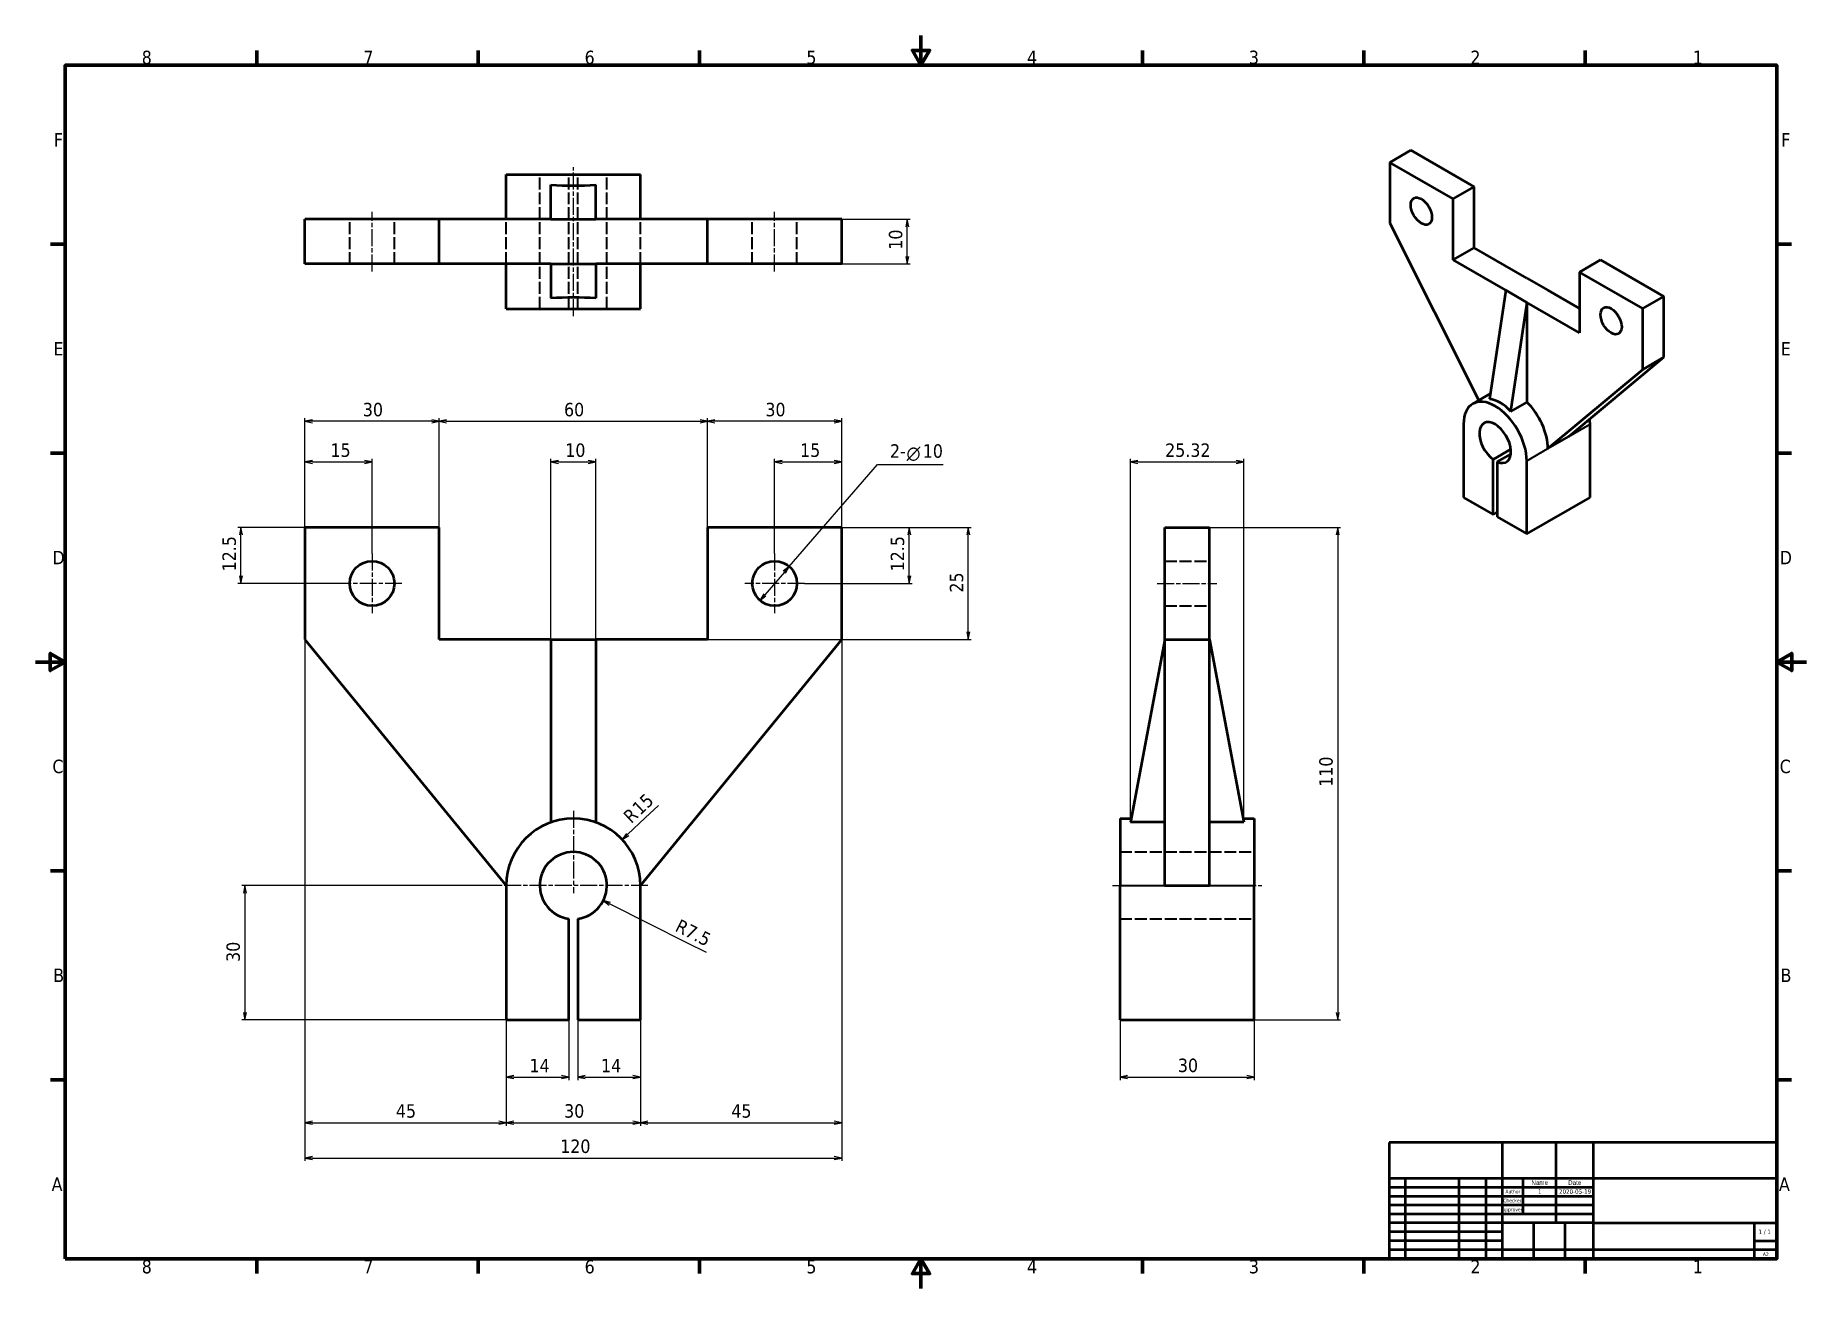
# Model space of a CAD drawing. Header units: millimetres. Extents: x 0 to 396, y 0 to 280.
import ezdxf
from ezdxf.enums import TextEntityAlignment as Align

# ---------------------------------------------------------------- set-up
doc = ezdxf.new("R2010")
doc.units = ezdxf.units.MM
doc.header["$LTSCALE"] = 0.666667
doc.linetypes.add('CHAIN', pattern=[0.3543, 0.2362, -0.0295, 0.0591, -0.0295])
doc.linetypes.add('DASHED', pattern=[0.2068, 0.1655, -0.0413])
for name, color, linetype, lineweight in [('Border (ISO)', 7, 'Continuous', 70), ('Center Mark (ISO)', 7, 'Continuous', 25), ('Centerline (ISO)', 7, 'Continuous', 25), ('Dimension (ISO)', 7, 'Continuous', 25), ('Hidden (ISO)', 7, 'DASHED', 35), ('Title (ISO)', 7, 'Continuous', 50), ('Visible (ISO)', 7, 'Continuous', 50), ('Visible Narrow (ISO)', 7, 'Continuous', 35)]:
    doc.layers.add(name, color=color, linetype=linetype, lineweight=lineweight)
doc.styles.add('Note Text (JIS)', font='tahoma.ttf')
doc.styles.add('Text Style12', font='AIGDT___.TTF')
doc.styles.add('Text Style38', font='tahoma.ttf')
doc.styles.add('Text Style39', font='tahoma.ttf')
doc.styles.add('Text Style41', font='tahoma.ttf')

# ---------------------------------------------------------------- blocks, each defined once
blk = doc.blocks.new('Borders Default Border')
at = {"layer": 'Border (ISO)'}
for p, q in [((74.25, 410), (74.25, 414.9)), ((148.5, 410), (148.5, 414.9)), ((222.75, 410), (222.75, 414.9)), ((371.25, 410), (371.25, 414.9)), ((445.5, 410), (445.5, 414.9)), ((519.75, 410), (519.75, 414.9)), ((10, 350), (5.1, 350)), ((584, 350), (588.9, 350)), ((10, 280), (5.1, 280)), ((584, 280), (588.9, 280)), ((10, 140), (5.1, 140)), ((584, 140), (588.9, 140)), ((10, 70), (5.1, 70)), ((584, 70), (588.9, 70)), ((74.25, 10), (74.25, 5.1)), ((148.5, 10), (148.5, 5.1)), ((222.75, 10), (222.75, 5.1)), ((371.25, 10), (371.25, 5.1)), ((445.5, 10), (445.5, 5.1)), ((519.75, 10), (519.75, 5.1))]:
    blk.add_line(p, q, dxfattribs=at)
at = {"layer": 'Border (ISO)', "flags": 128}
for points in [[(297, 420), (297, 410), (294.11, 415), (299.89, 415), (297, 410)], [(10, 10), (10, 410), (584, 410), (584, 10), (10, 10)], [(0, 210), (10, 210), (5, 212.89), (5, 207.11), (10, 210)], [(594, 210), (584, 210), (589, 212.89), (589, 207.11), (584, 210)], [(297, 0), (297, 10), (294.11, 5), (299.89, 5), (297, 10)]]:
    blk.add_lwpolyline(points, dxfattribs=at)
at = {"layer": 'Border (ISO)', "char_height": 4.5, "attachment_point": 7, "style": 'Note Text (JIS)'}
for s, insert in [('8', (35.66, 410.3)), ('7', (109.98, 410.4)), ('6', (184.19, 410.31)), ('5', (258.56, 410.31)), ('4', (332.56, 410.4)), ('3', (406.97, 410.31)), ('2', (481.26, 410.4)), ('1', (555.86, 410.4)), ('F', (6.19, 382.75)), ('F', (585.49, 382.75)), ('E', (6.06, 312.75)), ('E', (585.36, 312.75)), ('D', (5.7, 242.75)), ('D', (585, 242.75)), ('C', (5.69, 172.67)), ('C', (584.99, 172.67)), ('B', (5.98, 102.75)), ('B', (585.28, 102.75)), ('A', (5.44, 32.75)), ('A', (584.74, 32.75)), ('8', (35.66, 5)), ('7', (109.98, 5.1)), ('6', (184.19, 5.01)), ('5', (258.56, 5.01)), ('4', (332.56, 5.1)), ('3', (406.97, 5.01)), ('2', (481.26, 5.1)), ('1', (555.86, 5.1))]:
    blk.add_mtext(s, dxfattribs=dict(at, insert=insert))
blk = doc.blocks.new('Title Blocks JIS')
at = {"layer": 'Title (ISO)'}
for p, q in [((230, 139), (100, 139)), ((100, 139), (100, 100)), ((138, 100), (138, 139)), ((156, 127), (156, 139)), ((168.5, 100), (168.5, 139)), ((230, 100), (230, 139)), ((100, 127), (230, 127)), ((105.5, 100), (105.5, 127)), ((123.5, 100), (123.5, 127)), ((132.5, 100), (132.5, 127)), ((145, 115), (145, 127)), ((156, 112), (156, 127)), ((100, 124), (168.5, 124)), ((100, 121), (168.5, 121)), ((168.5, 118), (100, 118)), ((100, 115), (168.5, 115)), ((138, 112), (100, 112)), ((138, 109), (100, 109)), ((168.5, 112), (138, 112)), ((148.5, 100), (148.5, 112)), ((159, 100), (159, 112)), ((168.5, 112), (230, 112)), ((222.5, 100), (222.5, 112)), ((138, 106), (100, 106)), ((230, 103), (100, 103)), ((222.5, 106), (230, 106)), ((100, 100), (230, 100))]:
    blk.add_line(p, q, dxfattribs=at)
for s, height, style, p in [('Checked', 1.2, 'Text Style41', (141.5, 119.5)), ('Author', 1.2, 'Text Style41', (141.5, 122.5)), ('Approved', 1.2, 'Text Style41', (141.5, 116.5)), ('1 / 1 ', 1.5, 'Text Style39', (226.25, 109))]:
    blk.add_text(s, height=height, dxfattribs=dict(at, style=style)).set_placement(p, align=Align.MIDDLE_CENTER)
at = {"layer": 'Title (ISO)', "char_height": 1.4986, "attachment_point": 5, "style": 'Note Text (JIS)'}
for s, insert, width in [('\\fArial|b0|i0;\\H1.4986;Name', (150.5, 125.5), 10.8457), ('\\fArial|b0|i0;\\H1.4986;Date', (162.25, 125.5), 12.2497)]:
    blk.add_mtext(s, dxfattribs=dict(at, insert=insert, width=width))
at = {"layer": 'Title (ISO)'}
for tag, height, style, p in [('COMPANY', 3.1, 'Text Style38', (199.25, 133)), ('CHECKED_BY', 1.5, 'Text Style39', (150.5, 119.5)), ('CHECKED_DATE', 1.5, 'Text Style39', (162.25, 119.5)), ('ENG_APPROVED_BY', 1.5, 'Text Style39', (150.5, 116.5)), ('ENG_APPROVAL_DATE', 1.5, 'Text Style39', (162.25, 116.5)), ('PART_NUMBER', 3.1, 'Text Style38', (195.5, 107.5))]:
    blk.add_attdef(tag, text='', height=height, dxfattribs=dict(at, style=style)).set_placement(p, align=Align.MIDDLE_CENTER)
at = {"layer": 'Title (ISO)', "style": 'Text Style38'}
blk.add_attdef('TITLE', text='', height=3.1, dxfattribs=at).set_placement((169.5, 126), align=Align.TOP_LEFT)
at = {"layer": 'Title (ISO)'}
for tag, p, height, style in [('AUTHOR_001', (149.91, 121.75), 1.5, 'Text Style39'), ('CREATION_DATE_001', (156.98, 121.75), 1.5, 'Text Style39'), ('Sheet_Size_001', (225.34, 100.89), 1.2, 'Text Style41')]:
    blk.add_attdef(tag, p, '', height=height, dxfattribs=dict(at, style=style))

msp = doc.modelspace()

# ---------------------------------------------------------------- linework, layer by layer
at = {"layer": 'Center Mark (ISO)', "linetype": 'CHAIN', "ltscale": 23.990969}
for p, q in [((75.27, 164.22), (75.27, 150.88)), ((165.27, 164.22), (165.27, 150.88)), ((81.94, 157.55), (68.6, 157.55)), ((171.94, 157.55), (158.6, 157.55)), ((120.27, 106.72), (120.27, 88.38)), ((136.94, 90.05), (103.6, 90.05))]:
    msp.add_line(p, q, dxfattribs=at)
at = {"layer": 'Centerline (ISO)', "linetype": 'CHAIN', "ltscale": 23.990969}
for p, q in [((120.27, 217.27), (120.27, 250.6)), ((75.27, 227.27), (75.27, 240.6)), ((165.27, 227.27), (165.27, 240.6)), ((250.83, 157.55), (264.17, 157.55)), ((240.83, 90.05), (274.17, 90.05))]:
    msp.add_line(p, q, dxfattribs=at)
at = {"layer": 'Dimension (ISO)'}
for p, q in [((180.27, 238.94), (195.6, 238.94)), ((194.94, 238.94), (194.6, 237.27)), ((194.94, 237.27), (194.94, 238.94)), ((195.27, 237.27), (194.94, 238.94)), ((194.94, 230.6), (194.94, 237.27)), ((194.6, 230.6), (194.94, 228.94)), ((194.94, 230.6), (194.94, 228.94)), ((194.94, 228.94), (195.27, 230.6)), ((180.27, 228.94), (195.6, 228.94)), ((60.27, 170.05), (60.27, 194.45)), ((61.94, 194.11), (60.27, 193.78)), ((90.27, 193.78), (88.6, 194.11)), ((90.27, 170.05), (90.27, 194.45)), ((90.27, 170.05), (90.27, 194.45)), ((91.94, 194.11), (90.27, 193.78)), ((150.27, 193.78), (148.6, 194.11)), ((150.27, 170.05), (150.27, 194.45)), ((150.27, 170.05), (150.27, 194.45)), ((151.94, 194.11), (150.27, 193.78)), ((180.27, 193.78), (178.6, 194.11)), ((180.27, 170.05), (180.27, 194.45)), ((61.94, 193.78), (60.27, 193.78)), ((60.27, 193.78), (61.94, 193.45)), ((88.6, 193.78), (61.94, 193.78)), ((88.6, 193.78), (90.27, 193.78)), ((88.6, 193.45), (90.27, 193.78)), ((91.94, 193.78), (90.27, 193.78)), ((90.27, 193.78), (91.94, 193.45)), ((91.94, 193.78), (148.6, 193.78)), ((148.6, 193.78), (150.27, 193.78)), ((148.6, 193.45), (150.27, 193.78)), ((151.94, 193.78), (150.27, 193.78)), ((150.27, 193.78), (151.94, 193.45)), ((178.6, 193.78), (151.94, 193.78)), ((178.6, 193.78), (180.27, 193.78)), ((178.6, 193.45), (180.27, 193.78)), ((60.27, 170.05), (60.27, 185.38)), ((61.94, 185.05), (60.27, 184.72)), ((61.94, 184.72), (60.27, 184.72)), ((60.27, 184.72), (61.94, 184.38)), ((61.94, 184.72), (73.6, 184.72)), ((75.27, 184.72), (73.6, 185.05)), ((73.6, 184.72), (75.27, 184.72)), ((73.6, 184.38), (75.27, 184.72)), ((75.27, 164.22), (75.27, 185.38)), ((115.27, 145.05), (115.27, 185.38)), ((116.94, 185.05), (115.27, 184.72)), ((116.94, 184.72), (115.27, 184.72)), ((115.27, 184.72), (116.94, 184.38)), ((116.94, 184.72), (123.6, 184.72)), ((125.27, 184.72), (123.6, 185.05)), ((123.6, 184.72), (125.27, 184.72)), ((123.6, 184.38), (125.27, 184.72)), ((125.27, 145.05), (125.27, 185.38)), ((165.27, 164.22), (165.27, 185.38)), ((166.94, 185.05), (165.27, 184.72)), ((166.94, 184.72), (165.27, 184.72)), ((165.27, 184.72), (166.94, 184.38)), ((166.94, 184.72), (178.6, 184.72)), ((168.54, 161.33), (188.31, 184.15)), ((180.27, 184.72), (178.6, 185.05)), ((178.6, 184.72), (180.27, 184.72)), ((178.6, 184.38), (180.27, 184.72)), ((180.27, 170.05), (180.27, 185.38)), ((188.31, 184.15), (202.99, 184.15)), ((190.84, 184.15), (202.46, 184.15)), ((244.84, 104.19), (244.84, 185.38)), ((246.51, 185.05), (244.84, 184.72)), ((246.51, 184.72), (244.84, 184.72)), ((244.84, 184.72), (246.51, 184.38)), ((246.51, 184.72), (268.49, 184.72)), ((270.16, 184.72), (268.49, 185.05)), ((268.49, 184.72), (270.16, 184.72)), ((268.49, 184.38), (270.16, 184.72)), ((270.16, 104.19), (270.16, 185.38)), ((60.27, 170.05), (45.27, 170.05)), ((45.94, 170.05), (45.6, 168.38)), ((45.94, 168.38), (45.94, 170.05)), ((46.27, 168.38), (45.94, 170.05)), ((45.94, 159.22), (45.94, 168.38)), ((180.27, 170.05), (196.02, 170.05)), ((180.27, 170.05), (209.24, 170.05)), ((195.36, 170.05), (195.02, 168.38)), ((195.36, 168.38), (195.36, 170.05)), ((195.69, 168.38), (195.36, 170.05)), ((195.36, 159.22), (195.36, 168.38)), ((208.57, 170.05), (208.24, 168.38)), ((208.57, 168.38), (208.57, 170.05)), ((208.9, 168.38), (208.57, 170.05)), ((208.57, 146.72), (208.57, 168.38)), ((262.5, 170.05), (291.83, 170.05)), ((291.17, 170.05), (290.83, 168.38)), ((291.17, 168.38), (291.17, 170.05)), ((291.5, 168.38), (291.17, 170.05)), ((291.17, 168.38), (291.17, 61.72)), ((45.6, 159.22), (45.94, 157.55)), ((45.94, 159.22), (45.94, 157.55)), ((45.94, 157.55), (46.27, 159.22)), ((167.45, 160.07), (163.09, 155.03)), ((168.54, 161.33), (167.2, 160.29)), ((167.45, 160.07), (168.54, 161.33)), ((167.7, 159.85), (168.54, 161.33)), ((195.02, 159.22), (195.36, 157.55)), ((195.36, 159.22), (195.36, 157.55)), ((195.36, 157.55), (195.69, 159.22)), ((68.6, 157.55), (45.27, 157.55)), ((162.84, 155.25), (162, 153.77)), ((163.09, 155.03), (162, 153.77)), ((162, 153.77), (163.34, 154.81)), ((171.94, 157.55), (196.02, 157.55)), ((208.24, 146.72), (208.57, 145.05)), ((208.57, 146.72), (208.57, 145.05)), ((208.57, 145.05), (208.9, 146.72)), ((60.27, 145.05), (60.27, 36.39)), ((60.27, 145.05), (60.27, 28.51)), ((150.27, 145.05), (209.24, 145.05)), ((180.27, 145.05), (180.27, 36.39)), ((180.27, 145.05), (180.27, 28.51)), ((136.34, 105.17), (139.3, 107.95)), ((132.41, 101.47), (136.34, 105.17)), ((132.18, 101.71), (131.2, 100.33)), ((132.41, 101.47), (131.2, 100.33)), ((131.2, 100.33), (132.64, 101.23)), ((103.6, 90.05), (46.16, 90.05)), ((46.83, 90.05), (46.49, 88.38)), ((46.83, 88.38), (46.83, 90.05)), ((47.16, 88.38), (46.83, 90.05)), ((46.83, 88.38), (46.83, 61.72)), ((105.27, 89.98), (105.27, 36.39)), ((135.27, 89.98), (135.27, 36.39)), ((128.46, 85.94), (126.97, 86.69)), ((128.61, 86.24), (126.97, 86.69)), ((126.97, 86.69), (128.31, 85.64)), ((128.46, 85.94), (145.74, 77.27)), ((145.74, 77.27), (149.93, 75.17)), ((105.27, 60.05), (46.16, 60.05)), ((46.49, 61.72), (46.83, 60.05)), ((46.83, 61.72), (46.83, 60.05)), ((46.83, 60.05), (47.16, 61.72)), ((105.27, 60.05), (105.27, 46.58)), ((105.27, 60.05), (105.27, 36.39)), ((119.27, 60.05), (119.27, 46.58)), ((121.27, 60.05), (121.27, 46.58)), ((135.27, 60.05), (135.27, 46.58)), ((135.27, 60.05), (135.27, 36.39)), ((242.5, 60.05), (242.5, 46.58)), ((272.5, 60.05), (272.5, 46.58)), ((272.5, 60.05), (291.83, 60.05)), ((290.83, 61.72), (291.17, 60.05)), ((291.17, 61.72), (291.17, 60.05)), ((291.17, 60.05), (291.5, 61.72)), ((106.94, 47.58), (105.27, 47.25)), ((119.27, 47.25), (117.6, 47.58)), ((122.94, 47.58), (121.27, 47.25)), ((135.27, 47.25), (133.6, 47.58)), ((244.17, 47.58), (242.5, 47.25)), ((272.5, 47.25), (270.83, 47.58)), ((106.94, 47.25), (105.27, 47.25)), ((105.27, 47.25), (106.94, 46.92)), ((106.94, 47.25), (117.6, 47.25)), ((117.6, 47.25), (119.27, 47.25)), ((117.6, 46.92), (119.27, 47.25)), ((122.94, 47.25), (121.27, 47.25)), ((121.27, 47.25), (122.94, 46.92)), ((122.94, 47.25), (133.6, 47.25)), ((133.6, 47.25), (135.27, 47.25)), ((133.6, 46.92), (135.27, 47.25)), ((244.17, 47.25), (242.5, 47.25)), ((242.5, 47.25), (244.17, 46.92)), ((244.17, 47.25), (270.83, 47.25)), ((270.83, 47.25), (272.5, 47.25)), ((270.83, 46.92), (272.5, 47.25)), ((61.94, 37.39), (60.27, 37.06)), ((61.94, 37.06), (60.27, 37.06)), ((60.27, 37.06), (61.94, 36.73)), ((61.94, 37.06), (103.6, 37.06)), ((105.27, 37.06), (103.6, 37.39)), ((103.6, 37.06), (105.27, 37.06)), ((103.6, 36.73), (105.27, 37.06)), ((106.94, 37.39), (105.27, 37.06)), ((106.94, 37.06), (105.27, 37.06)), ((105.27, 37.06), (106.94, 36.73)), ((106.94, 37.06), (133.6, 37.06)), ((135.27, 37.06), (133.6, 37.39)), ((133.6, 37.06), (135.27, 37.06)), ((133.6, 36.73), (135.27, 37.06)), ((136.94, 37.39), (135.27, 37.06)), ((136.94, 37.06), (135.27, 37.06)), ((135.27, 37.06), (136.94, 36.73)), ((136.94, 37.06), (178.6, 37.06)), ((180.27, 37.06), (178.6, 37.39)), ((178.6, 37.06), (180.27, 37.06)), ((178.6, 36.73), (180.27, 37.06)), ((61.94, 29.51), (60.27, 29.17)), ((61.94, 29.17), (60.27, 29.17)), ((60.27, 29.17), (61.94, 28.84)), ((61.94, 29.17), (178.6, 29.17)), ((180.27, 29.17), (178.6, 29.51)), ((178.6, 29.17), (180.27, 29.17)), ((178.6, 28.84), (180.27, 29.17))]:
    msp.add_line(p, q, dxfattribs=at)
at = {"layer": 'Hidden (ISO)', "ltscale": 24.17795}
for p, q in [((112.77, 218.94), (112.77, 248.94)), ((119.27, 218.94), (119.27, 248.94)), ((121.27, 218.94), (121.27, 248.94)), ((127.77, 218.94), (127.77, 248.94)), ((70.27, 228.94), (70.27, 238.94)), ((80.27, 228.94), (80.27, 238.94)), ((105.27, 228.94), (105.27, 238.94)), ((135.27, 228.94), (135.27, 238.94)), ((160.27, 228.94), (160.27, 238.94)), ((170.27, 228.94), (170.27, 238.94)), ((252.5, 162.55), (262.5, 162.55)), ((252.5, 152.55), (262.5, 152.55)), ((242.5, 97.55), (272.5, 97.55)), ((242.5, 82.62), (272.5, 82.62))]:
    msp.add_line(p, q, dxfattribs=at)
at = {"layer": 'Visible (ISO)'}
for p, q in [((302.8, 251.63), (307.52, 254.35)), ((321.66, 246.19), (307.52, 254.35)), ((316.95, 243.46), (302.8, 251.63)), ((302.8, 251.63), (302.8, 238.02)), ((105.27, 238.94), (105.27, 248.94)), ((105.27, 248.94), (135.27, 248.94)), ((115.27, 238.94), (115.27, 246.6)), ((125.27, 238.94), (125.27, 246.6)), ((135.27, 238.94), (135.27, 248.94)), ((316.95, 243.46), (321.66, 246.19)), ((321.66, 232.58), (321.66, 246.19)), ((316.95, 229.86), (316.95, 243.46)), ((90.27, 238.94), (60.27, 238.94)), ((60.27, 228.94), (60.27, 238.94)), ((115.27, 238.94), (90.27, 238.94)), ((90.27, 228.94), (90.27, 238.94)), ((115.27, 238.94), (125.27, 238.94)), ((150.27, 238.94), (125.27, 238.94)), ((180.27, 238.94), (150.27, 238.94)), ((150.27, 228.94), (150.27, 238.94)), ((180.27, 228.94), (180.27, 238.94)), ((302.8, 238.02), (322.7, 198.46)), ((316.95, 229.86), (321.66, 232.58)), ((328.73, 223.05), (316.95, 229.86)), ((333.44, 225.77), (321.66, 232.58)), ((345.23, 227.13), (349.94, 229.86)), ((364.09, 221.69), (349.94, 229.86)), ((90.27, 228.94), (60.27, 228.94)), ((115.27, 228.94), (90.27, 228.94)), ((105.27, 218.94), (105.27, 228.94)), ((115.27, 228.94), (125.27, 228.94)), ((115.27, 228.94), (115.27, 221.28)), ((150.27, 228.94), (125.27, 228.94)), ((125.27, 228.94), (125.27, 221.28)), ((135.27, 218.94), (135.27, 228.94)), ((180.27, 228.94), (150.27, 228.94)), ((333.44, 225.77), (338.16, 223.05)), ((359.37, 218.97), (345.23, 227.13)), ((345.23, 227.13), (345.23, 213.53)), ((328.73, 223.05), (325.12, 198.73)), ((328.73, 223.05), (333.44, 220.33)), ((345.23, 218.97), (338.16, 223.05)), ((105.27, 218.94), (135.27, 218.94)), ((333.44, 220.33), (329.83, 196)), ((345.23, 213.53), (333.44, 220.33)), ((333.44, 220.33), (333.44, 198.09)), ((359.37, 218.97), (364.09, 221.69)), ((359.37, 205.36), (359.37, 218.97)), ((364.09, 208.08), (364.09, 221.69)), ((342.87, 190.39), (364.09, 208.08)), ((359.37, 205.36), (364.09, 208.08)), ((338.16, 187.67), (359.37, 205.36)), ((321.37, 197.69), (325.3, 199.96)), ((333.44, 198.09), (329.83, 196)), ((319.3, 193.11), (319.3, 176.78)), ((338.16, 187.67), (342.87, 190.39)), ((347.59, 176.78), (347.59, 193.11)), ((325.9, 185.26), (329.88, 187.55)), ((326.84, 184.71), (329.88, 186.46)), ((325.9, 172.97), (325.9, 185.26)), ((326.84, 184.71), (326.84, 172.43)), ((333.44, 168.62), (333.44, 184.95)), ((319.3, 176.78), (325.9, 172.97)), ((333.44, 168.62), (347.59, 176.78)), ((325.9, 172.97), (326.84, 173.52)), ((326.84, 172.43), (333.44, 168.62)), ((90.27, 170.05), (60.27, 170.05)), ((60.27, 170.05), (60.27, 145.05)), ((90.27, 145.05), (90.27, 170.05)), ((180.27, 170.05), (150.27, 170.05)), ((150.27, 170.05), (150.27, 145.05)), ((180.27, 145.05), (180.27, 170.05)), ((252.5, 170.05), (262.5, 170.05)), ((252.5, 145.05), (252.5, 170.05)), ((262.5, 145.05), (262.5, 170.05)), ((60.27, 145.05), (105.27, 90.05)), ((115.27, 145.05), (90.27, 145.05)), ((115.27, 145.05), (125.27, 145.05)), ((115.27, 145.05), (115.27, 104.19)), ((150.27, 145.05), (125.27, 145.05)), ((125.27, 145.05), (125.27, 104.19)), ((135.27, 90.05), (180.27, 145.05)), ((252.5, 145.05), (244.84, 104.19)), ((252.5, 145.05), (262.5, 145.05)), ((252.5, 90.05), (252.5, 145.05)), ((262.5, 90.05), (262.5, 145.05)), ((262.5, 145.05), (270.16, 104.19)), ((242.5, 105.05), (242.5, 90.05)), ((242.5, 105.05), (245, 105.05)), ((252.5, 104.19), (244.84, 104.19)), ((270.16, 104.19), (262.5, 104.19)), ((270, 105.05), (272.5, 105.05)), ((272.5, 105.05), (272.5, 90.05)), ((105.27, 90.05), (105.27, 60.05)), ((135.27, 60.05), (135.27, 90.05)), ((242.5, 60.05), (242.5, 90.05)), ((252.5, 90.05), (262.5, 90.05)), ((272.5, 60.05), (272.5, 90.05)), ((119.27, 60.05), (119.27, 82.62)), ((121.27, 82.62), (121.27, 60.05)), ((105.27, 60.05), (119.27, 60.05)), ((121.27, 60.05), (135.27, 60.05)), ((242.5, 60.05), (272.5, 60.05))]:
    msp.add_line(p, q, dxfattribs=at)
for centre in [(75.27, 157.55), (165.27, 157.55)]:
    msp.add_circle(centre, 5, dxfattribs=at)
for radius, start, end in [(15, 0, 180), (7.5, 277.6623, 262.3377)]:
    msp.add_arc((120.27, 90.05), radius, start, end, dxfattribs=at)
for centre, major_axis, ratio, start_param, end_param in [((120.27, 249.25), (-15, 0), 0.1875, 1.230959, 1.910633), ((120.27, 218.62), (-15, 0), 0.1875, 4.372552, 5.052226), ((326.37, 189.03), (-5, 8.66), 0.57735, 3.926991, 7.068583), ((326.23, 188.95), (-3.23, 9.58), 0.671039, 5.291686, 5.97136), ((331.09, 191.75), (5, -8.66), 0.57735, 0.785398, 2.016358), ((326.37, 189.03), (-2.5, 4.33), 0.57735, 2.489926, 8.505648), ((340.52, 197.2), (-5, 8.66), 0.57735, 3.926991, 4.064098)]:
    msp.add_ellipse(centre, major_axis=major_axis, ratio=ratio, start_param=start_param, end_param=end_param, dxfattribs=at)
for centre in [(309.87, 240.74), (352.3, 216.25)]:
    msp.add_ellipse(centre, major_axis=(1.67, -2.89), ratio=0.57735, dxfattribs=at)
at = {"layer": 'Visible Narrow (ISO)'}
for p, q in [((342.87, 190.39), (347.59, 193.11)), ((333.44, 184.95), (338.16, 187.67)), ((242.5, 90.05), (252.5, 90.05)), ((262.5, 90.05), (272.5, 90.05))]:
    msp.add_line(p, q, dxfattribs=at)

# ---------------------------------------------------------------- block references
at = {"xscale": 0.6666666666666666, "yscale": 0.6666666666666666, "zscale": 0.6666666666666666}
msp.add_blockref('Borders Default Border', (0, 0), dxfattribs=at)
msp.add_blockref('Title Blocks JIS', (236, -60), dxfattribs=at).add_auto_attribs({'CREATION_DATE_001': '2020-05-19', 'AUTHOR_001': '1', 'Sheet_Size_001': 'A2'})

# ---------------------------------------------------------------- texts
at = {"layer": 'Dimension (ISO)', "char_height": 3, "attachment_point": 7, "style": 'Note Text (JIS)'}
for s, insert, rotation in [('10', (193.87, 232.13), 90), ('12.5', (44.87, 160.25), 90), ('12.5', (194.29, 160.25), 90), ('25', (207.5, 155.51), 90), ('110', (290.1, 112.12), 90), ('R', (133.21, 103.77), 43.249), ('15', (135.23, 105.58), 43.249), ('R', (142.8, 80.01), 333.3568), ('7.5', (144.96, 78.85), 333.3568), ('30', (45.76, 72.99), 90)]:
    msp.add_mtext(s, dxfattribs=dict(at, insert=insert, rotation=rotation))
at = {"layer": 'Dimension (ISO)', "char_height": 3, "attachment_point": 7}
for s, insert, style in [('30', (73.21, 194.85), 'Note Text (JIS)'), ('60', (118.19, 194.85), 'Note Text (JIS)'), ('30', (163.21, 194.85), 'Note Text (JIS)'), ('15', (65.97, 185.78), 'Note Text (JIS)'), ('10', (118.47, 185.78), 'Note Text (JIS)'), ('15', (170.97, 185.78), 'Note Text (JIS)'), ('2-', (191.06, 185.65), 'Note Text (JIS)'), ('\\fAIGDT|b0|i0|p0;n', (194.77, 184.9), 'Text Style12'), ('10', (198.4, 185.59), 'Note Text (JIS)'), ('25.32', (252.59, 185.78), 'Note Text (JIS)'), ('14', (110.47, 48.32), 'Note Text (JIS)'), ('14', (126.47, 48.32), 'Note Text (JIS)'), ('30', (255.44, 48.32), 'Note Text (JIS)'), ('45', (80.6, 38.13), 'Note Text (JIS)'), ('30', (118.21, 38.13), 'Note Text (JIS)'), ('45', (155.6, 38.13), 'Note Text (JIS)'), ('120', (117.34, 30.24), 'Note Text (JIS)')]:
    msp.add_mtext(s, dxfattribs=dict(at, insert=insert, style=style))

doc.saveas('drawing.dxf')
